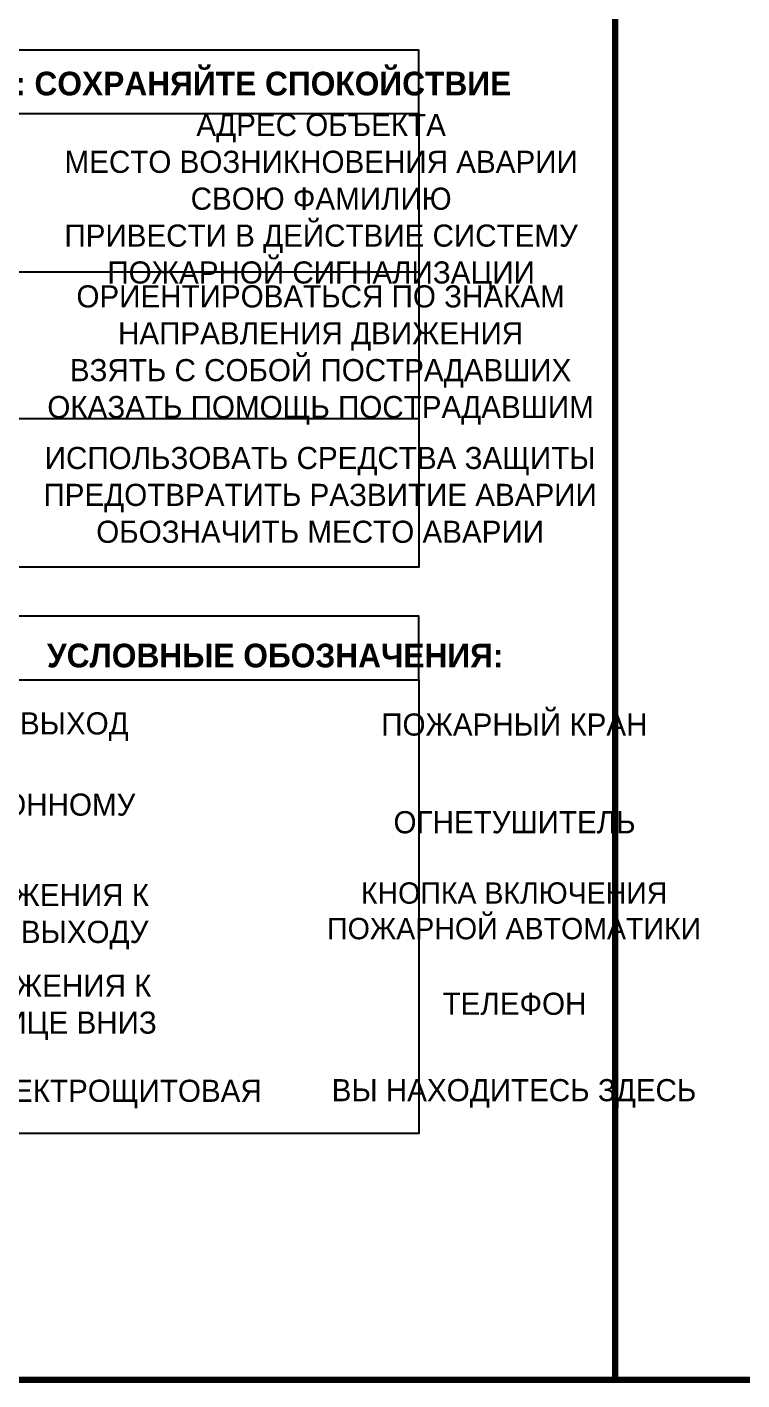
# Model space of a CAD drawing. Header units: millimetres. Extents: x 13810 to 67229, y 12374 to 21950.
# Drawn here: x 31214.9 to 31305.3, y 18692 to 18863.2 of the extents above; entities that cross this region are included whole.
import ezdxf

# ---------------------------------------------------------------- set-up
doc = ezdxf.new("R2010")
doc.units = ezdxf.units.MM
doc.styles.add('обычный', font='arial.ttf')

msp = doc.modelspace()

# ---------------------------------------------------------------- linework, layer by layer
at = {"color": 2, "lineweight": 100}
for points in [[(30689.29, 19087.03), (31289.29, 19087.03), (31289.29, 18692.03), (30689.29, 18692.03)], [(31289.29, 19087.03), (31889.29, 19087.03), (31889.29, 18692.03), (31289.29, 18692.03)]]:
    msp.add_lwpolyline(points, close=True, dxfattribs=at)
for points in [[(31120.68, 18852.26), (31264.45, 18852.26), (31264.45, 18860.31), (31120.68, 18860.31)], [(31120.68, 18852.26), (31264.45, 18852.26), (31264.45, 18794.86), (31120.68, 18794.86)], [(31120.68, 18780.61), (31264.45, 18780.61), (31264.45, 18788.66), (31120.68, 18788.66)], [(31120.68, 18780.61), (31264.45, 18780.61), (31264.45, 18723.21), (31120.68, 18723.21)]]:
    msp.add_lwpolyline(points, close=True)
for points in [[(31179.1, 18832.26), (31120.68, 18832.26), (31264.45, 18832.26)], [(31179.1, 18813.69), (31120.68, 18813.69), (31264.45, 18813.69)]]:
    msp.add_lwpolyline(points)

# ---------------------------------------------------------------- texts
at = {"lineweight": 0, "attachment_point": 5, "style": 'обычный'}
for s, insert, char_height, width in [('{\\fProxima Nova Rg|b1|i0|c204|p2;ДЕЙСТВИЯ ПРИ АВАРИИ: СОХРАНЯЙТЕ СПОКОЙСТВИЕ\\H1.6644x; }', (31219.63, 18855.63), 3, 175.1736), ('\\pi-8.4,l8.4,t8.4;{\\fProxima Nova Rg|b0|i0|c204|p2;АДРЕС ОБЪЕКТА\\PМЕСТО ВОЗНИКНОВЕНИЯ АВАРИИ\\PСВОЮ ФАМИЛИЮ\\PПРИВЕСТИ В ДЕЙСТВИЕ СИСТЕМУ \\PПОЖАРНОЙ СИГНАЛИЗАЦИИ}', (31252.08, 18841.09), 2.8, 126.6484), ('\\pi-8.4,l8.4,t8.4;{\\fProxima Nova Rg|b0|i0|c204|p2;ОРИЕНТИРОВАТЬСЯ ПО ЗНАКАМ \\PНАПРАВЛЕНИЯ ДВИЖЕНИЯ\\PВЗЯТЬ С СОБОЙ ПОСТРАДАВШИХ\\PОКАЗАТЬ ПОМОЩЬ ПОСТРАДАВШИМ}', (31252.01, 18821.73), 2.8, 126.6484), ('\\pi-8.4,l8.4,t8.4;{\\fProxima Nova Rg|b0|i0|c204|p2;ИСПОЛЬЗОВАТЬ СРЕДСТВА ЗАЩИТЫ \\PПРЕДОТВРАТИТЬ РАЗВИТИЕ АВАРИИ\\PОБОЗНАЧИТЬ МЕСТО АВАРИИ}', (31251.95, 18804), 2.8, 126.6484), ('{\\fProxima Nova Rg|b1|i0|c204|p2;УСЛОВНЫЕ ОБОЗНАЧЕНИЯ:\\H1.1997x; }', (31246.27, 18783.67), 3, 175.1736), ('\\pi-8.4,l8.4,t8.4;{\\fProxima Nova Rg|b0|i0|c204|p2;ЭВАКУАЦИОННЫЙ ВЫХОД\\H1.6404x; }', (31203.07, 18774.7), 2.8, 126.6484), ('\\pi-8.4,l8.4,t8.4;{\\fProxima Nova Rg|b0|i0|c204|p2;ПОЖАРНЫЙ КРАН\\H1.6404x; }', (31276.53, 18774.94), 2.8, 126.6484), ('\\pi-8.4,l8.4,t8.4;{\\fProxima Nova Rg|b0|i0|c204|p2;ПУТЬ К ЭВАКУАЦИОННОМУ \\PВЫХОДУ }', (31203.08, 18762.09), 2.8, 126.6484), ('\\pi-8.4,l8.4,t8.4;{\\fProxima Nova Rg|b0|i0|c204|p2;ОГНЕТУШИТЕЛЬ\\H1.1997x; }', (31276.55, 18762.58), 2.8, 126.6484), ('\\pi-8.4,l8.4,t8.4;{\\fProxima Nova Rg|b0|i0|c204|p2;НАПРАВЛЕНИЕ ДВИЖЕНИЯ К \\PЭВАКУАЦИОННОМУ ВЫХОДУ}', (31203.17, 18750.65), 2.8, 126.6484), ('\\pi-8.1,l8.1,t8.1;{\\fProxima Nova Rg|b0|i0|c204|p2;КНОПКА ВКЛЮЧЕНИЯ\\PПОЖАРНОЙ АВТОМАТИКИ}', (31276.5, 18751.37), 2.7, 126.6484), ('\\pi-8.4,l8.4,t8.4;{\\fProxima Nova Rg|b0|i0|c204|p2;НАПРАВЛЕНИЕ ДВИЖЕНИЯ К \\PВЫХОДУ ПО ЛЕСТНИЦЕ ВНИЗ}', (31203.47, 18739.17), 2.8, 126.6484), ('\\pi-8.4,l8.4,t8.4;{\\fProxima Nova Rg|b0|i0|c204|p2;ТЕЛЕФОН\\H1.1997x; }', (31276.54, 18739.61), 2.8, 126.6484), ('\\pi-8.4,l8.4,t8.4;{\\fProxima Nova Rg|b0|i0|c204|p2;ЭЛЕКТРОЩИТОВАЯ\\H1.1997x; }', (31226.26, 18728.21), 2.8, 126.6484), ('\\pi-8.4,l8.4,t8.4;{\\fProxima Nova Rg|b0|i0|c204|p2;ВЫ НАХОДИТЕСЬ ЗДЕСЬ\\H1.1997x; }', (31276.48, 18728.29), 2.8, 126.6484)]:
    msp.add_mtext(s, dxfattribs=dict(at, insert=insert, char_height=char_height, width=width))

doc.saveas('drawing.dxf')
